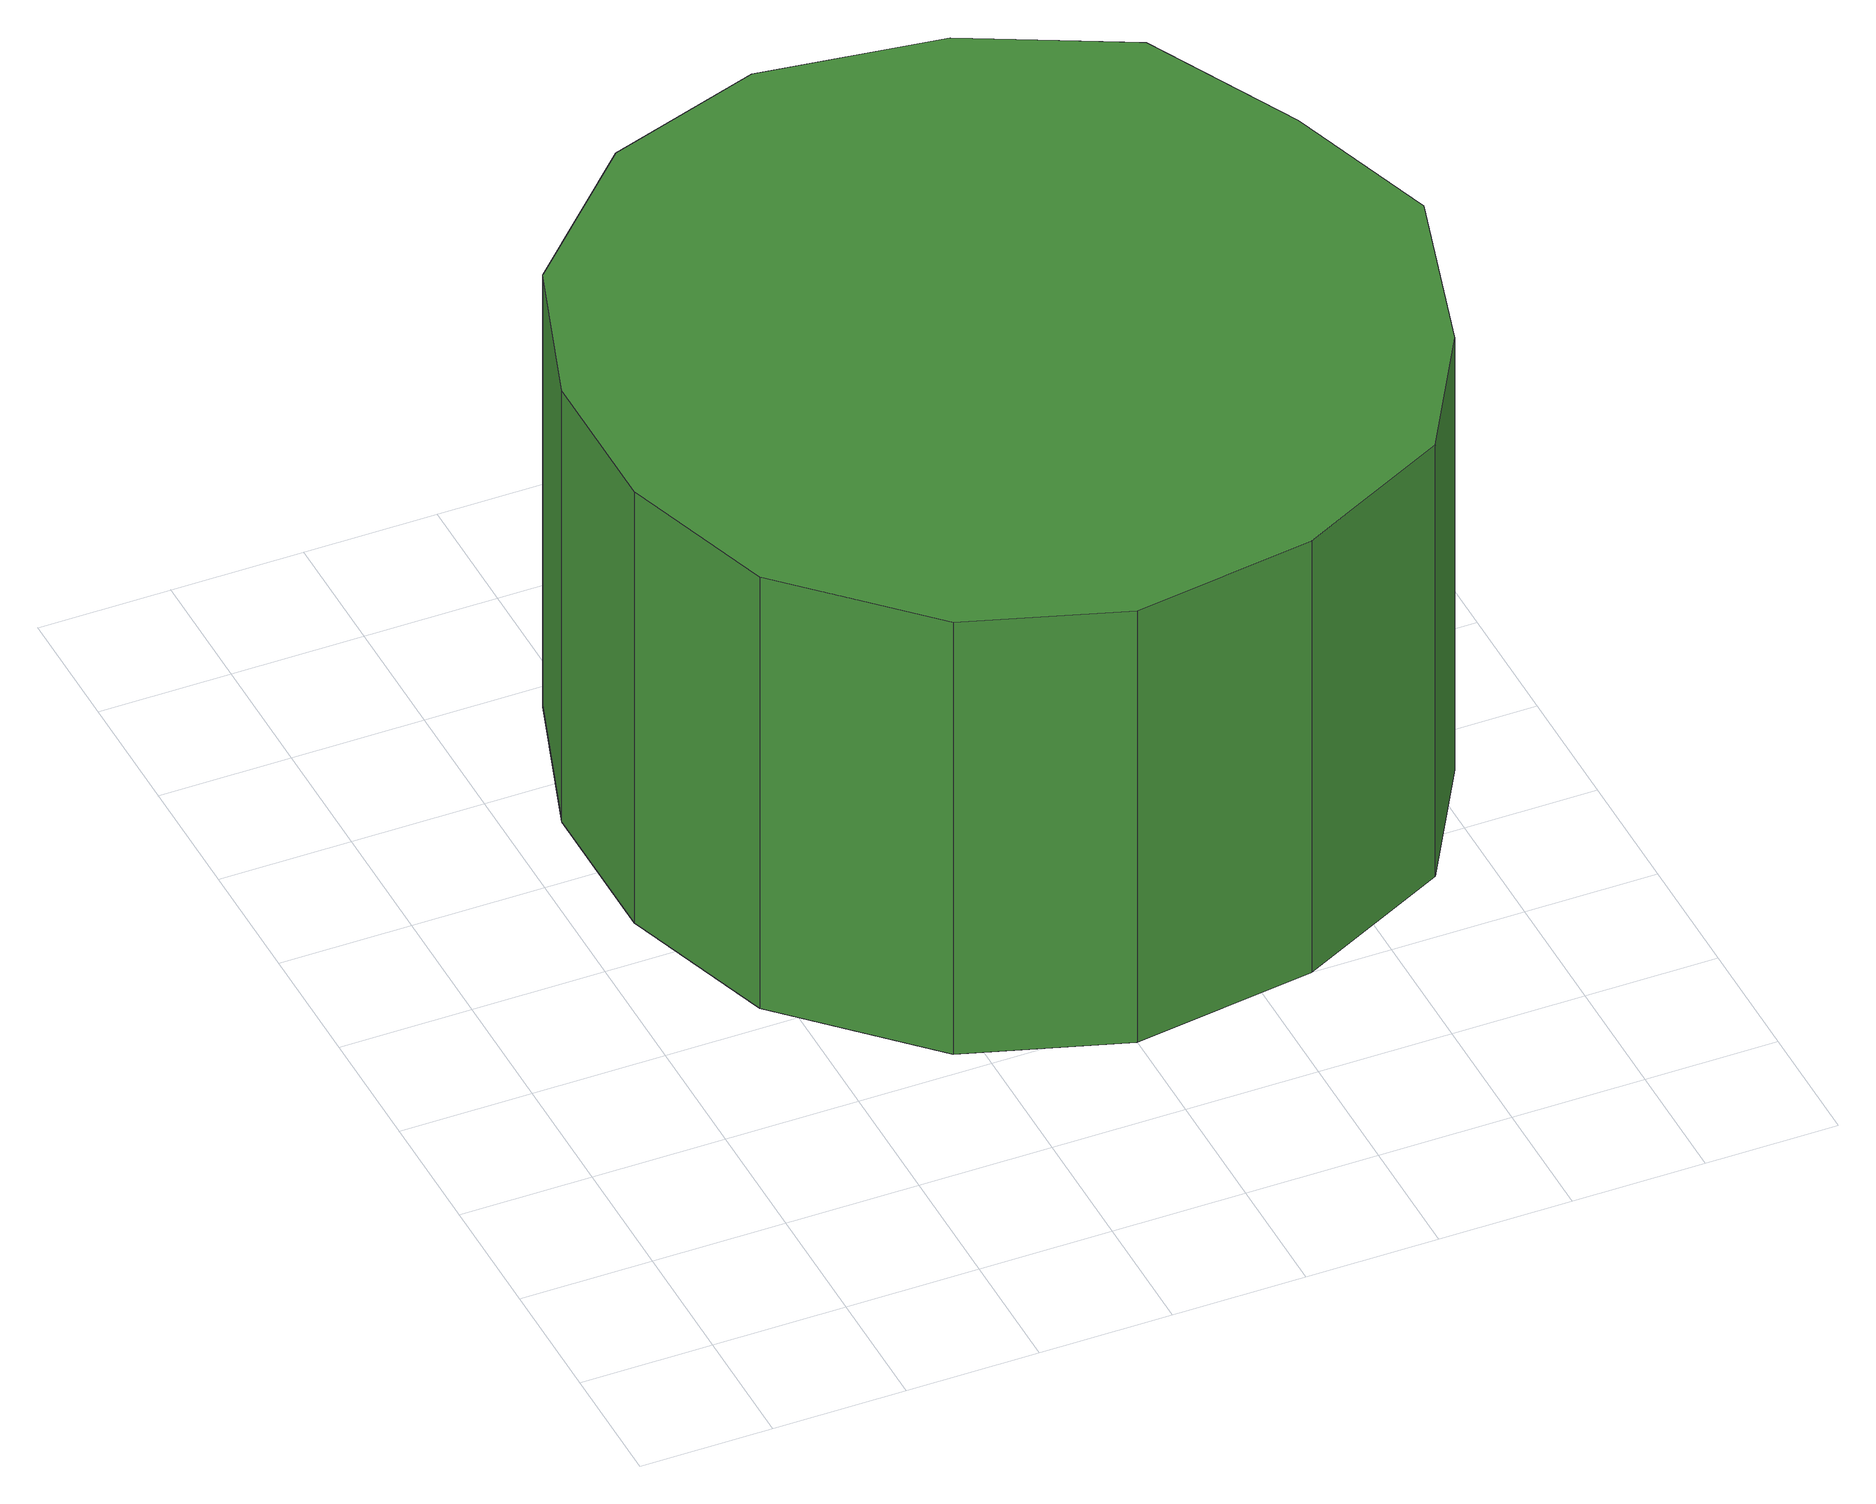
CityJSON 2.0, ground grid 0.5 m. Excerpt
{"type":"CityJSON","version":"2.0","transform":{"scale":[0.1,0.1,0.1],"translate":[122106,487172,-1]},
"CityObjects":{
"tree1":{"type":"SolitaryVegetationObject","attributes":{"function":"something"},"geometry":[{"type":"MultiSurface","lod":"1","boundaries":[[[0,1,2,3,4,5,6,7,8,9,10,11,12,13,14]],[[15,16,17,18,19,20,21,22,23,24,25,26,27,28,29]],[[0,29,28,1]],[[1,28,27,2]],[[2,27,26,3]],[[3,26,25,4]],[[4,25,24,5]],[[5,24,23,6]],[[6,23,22,7]],[[7,22,21,8]],[[8,21,20,9]],[[9,20,19,10]],[[10,19,18,11]],[[11,18,17,12]],[[12,17,16,13]],[[13,16,15,14]],[[14,15,29,0]]]}]},
"tree2":{"type":"SolitaryVegetationObject","attributes":{"function":"something"}},
"tree3":{"type":"SolitaryVegetationObject","attributes":{"function":"something"}},
"tree4":{"type":"SolitaryVegetationObject","attributes":{"function":"something"}},
"tree5":{"type":"SolitaryVegetationObject","attributes":{"function":"something"}}
},
"vertices":[
[38,25,26],[36,31,26],[33,37,26],[27,40,26],[20,41,26],[14,39,26],[9,34,26],[7,28,26],[7,22,26],[9,16,26],[14,11,26],[20,9,26],[27,10,26],[33,13,26],[36,18,26],[36,18,7],[33,13,7],[27,10,7],[20,9,7],[14,11,7],[9,16,7],[7,22,7],[7,28,7],[9,34,7],[14,39,7],[20,41,7],[27,40,7],[33,37,7],[36,31,7],[38,25,7]
]}
